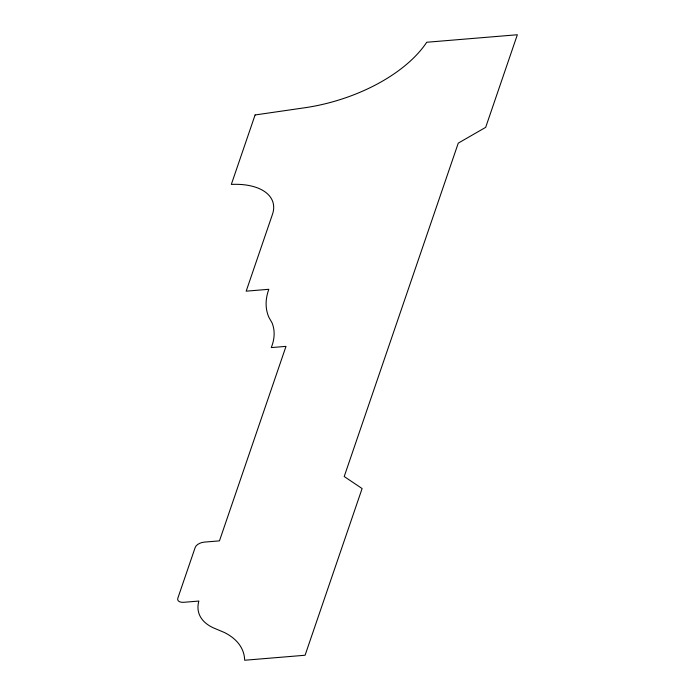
<?xml version="1.0" encoding="UTF-8"?>
<svg xmlns="http://www.w3.org/2000/svg" width="695" height="695" viewBox="0 0 695 695"><rect width="100%" height="100%" fill="white"/><g stroke="black" fill="none" stroke-linecap="round" stroke-linejoin="round"><path stroke-width="1.04" d="M255.091 114.962L231.331 184.418A58.91 31.735 -16.3 0 1 272.362 214.642L246.178 291.17L268.835 289.294A114.388 61.629 -16.3 0 0 268.887 317.311L272.066 322.897A98.299 52.959 -16.3 0 1 271.259 347.596L286.001 346.371L219.464 540.858L204.365 542.109A7.94 4.283 -16.3 0 0 195.226 547.365L177.798 598.299A7.94 4.283 -16.3 0 0 183.767 602.304L198.874 601.053A65.174 35.115 -16.3 0 0 214.59 628.376L224.424 632.511A93.13 50.179 -16.3 0 1 244.666 660.25L305.079 655.246L362.104 488.55L344.207 476.527L458.266 143.127L485.675 127.359L517.349 34.75L426.73 42.256A123.71 66.65 -16.3 0 1 305.279 107.69L255.091 114.962"/></g></svg>
